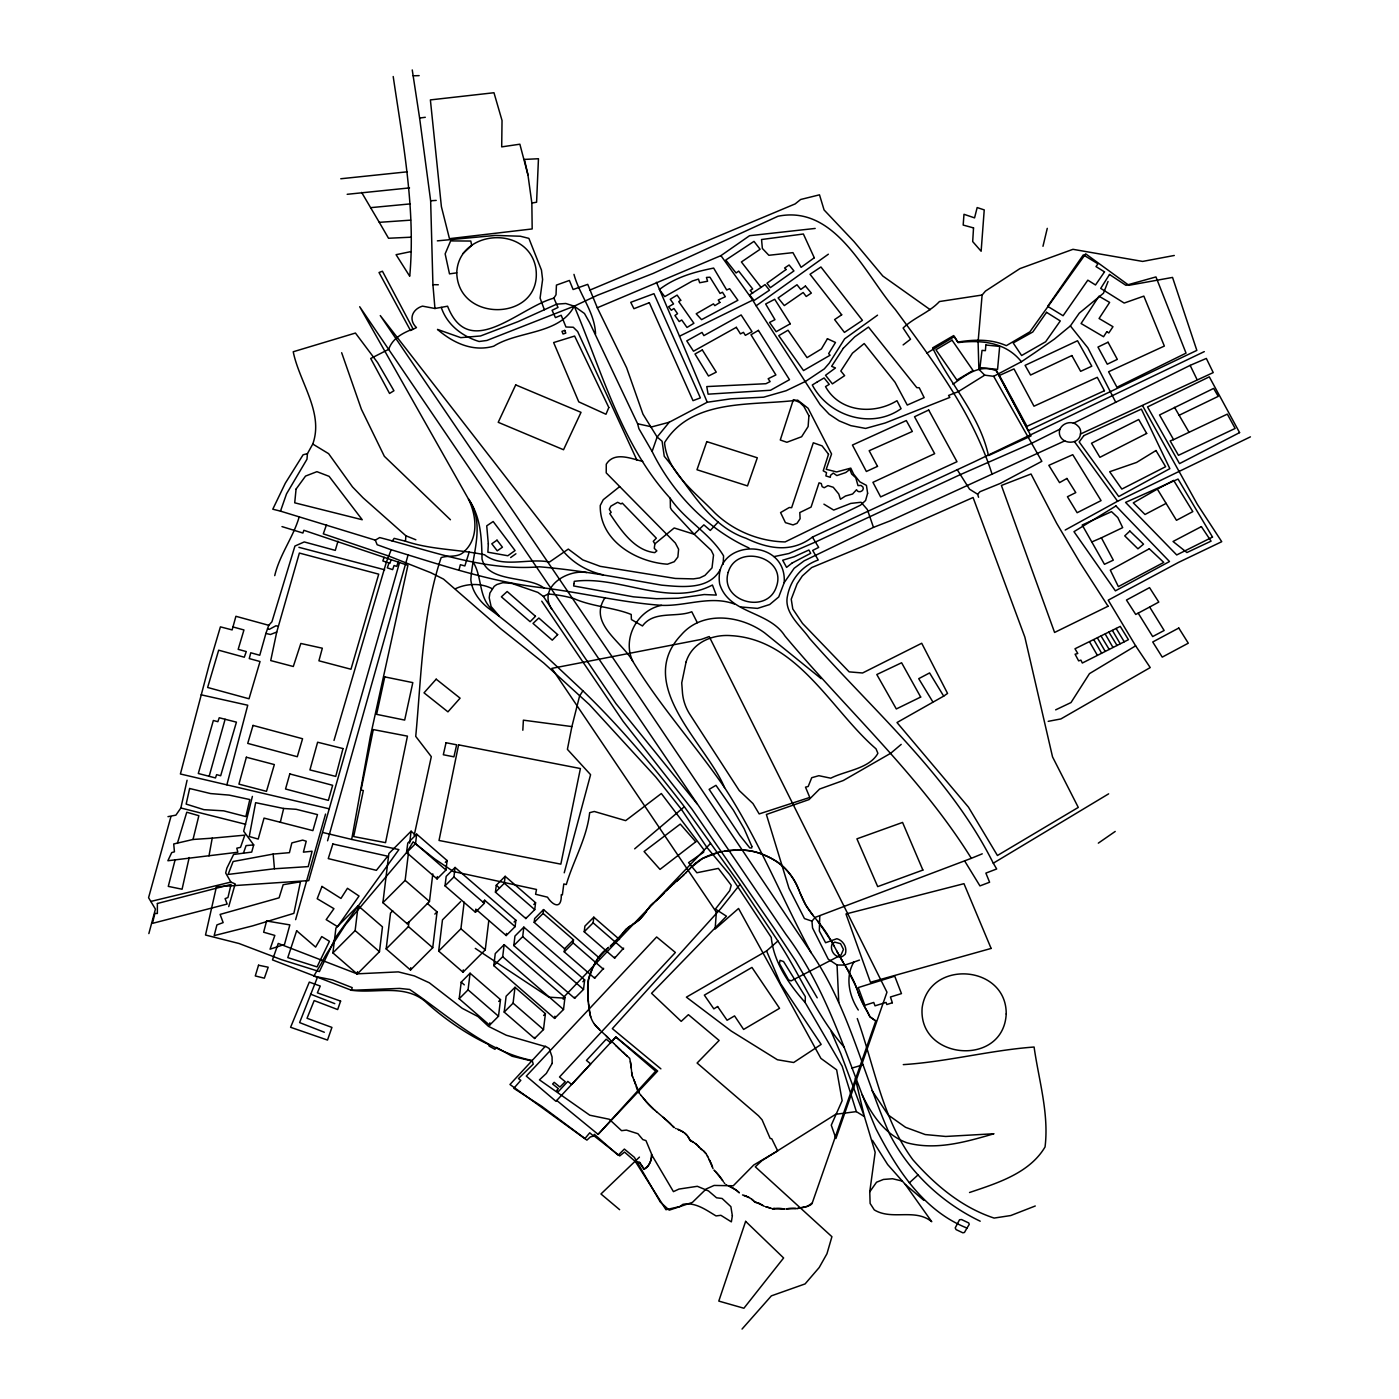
<?xml version="1.0" encoding="UTF-8"?>
<svg xmlns="http://www.w3.org/2000/svg" width="1399" height="1399" viewBox="0 0 1399 1399"><rect width="100%" height="100%" fill="white"/><g stroke="black" fill="none" stroke-linecap="round" stroke-linejoin="round"><path stroke-width="1.5" d="M410.956 251.593L396.074 254.688L409.732 276.268C415.783 209.046 402.929 142.715 393.206 76.525M872.434 1140.36L887.648 1164.528L905.328 1184.463L931.751 1221.712C914.981 1207.932 891.967 1220.732 874.288 1209.89L870.126 1203.455L869.758 1191.808L875.162 1152.304L864.442 1116.647L856.345 1111.61L842.146 1066.195L805.212 1002.593L805.317 996.63L783.562 961.55L780.047 960.344L779.418 963.544L788.511 979.825L791.1 980.891L841.009 955.045L843.457 949.449L840.554 943.678L834.678 942.104L831.968 944.255C829.59 950.586 835.588 958.892 842.495 956.426L845.241 954.223C847.497 947.77 843.352 940.478 836.864 938.712L825.602 942.734L819.342 931.017L819.779 915.646M740.753 606.974L757.489 608.39L769.677 604.543L778.736 596.936L784.227 582.579C786.972 536.412 712.476 538.667 719.681 584.03C728.949 614.039 768.785 610.663 784.856 635.88C846.85 710.132 919.825 775.623 971.326 858.321L982.255 853.827M723.143 564.217L723.58 555.893C710.272 533.404 684.985 520.288 670.261 498.324C621.366 445.109 601.955 371.382 574.22 306.171L565.791 303.496L556.697 304.143L518.067 321.63L480.557 335.97L460.761 337.649L437.502 329.412C453.031 342.93 472.932 352.198 493.742 346.183C518.207 330.566 559.425 334.711 574.22 306.171L597.198 295.364L653.141 273.435L778.036 216.233C835.815 204.586 864.757 274.239 895.29 309.476C933.116 360.942 972.445 412.495 992.066 474.139L890.568 520.708L873.466 527.371L804.145 560.842L794.142 568.291L784.227 582.579M522.824 730.243L523.383 720.17L571.894 726.588L579.553 696.125L582.893 690.809C552.238 662.234 522.072 632.698 488.129 607.988C479.385 601.045 472.023 591.252 470.833 579.868C472.372 553.112 485.488 524.065 468.473 499.076L359.7 306.731L786.063 934.584C829.659 992.713 847.899 1063.118 875.966 1128.836C896.829 1169.127 923.025 1210.52 966.989 1228.06L969.245 1224.387L968.755 1222.971L961.568 1219.561L959.539 1219.736L955.202 1227.92L956.094 1229.616L962.862 1232.816L964.453 1232.449L966.989 1228.06M670.261 498.324L670.418 507.732L671.625 509.918L694.184 534.261L711.234 550.332L713.525 555.053L712.021 567.872L704.939 575.426L699.622 577.962L693.397 578.889L675.315 578.452L600.206 566.333L582.753 559.88L568.291 549.09L549.475 562.048C528.542 557.729 502.416 568.746 484.526 554.756C458.155 549.23 431.382 549.894 405.483 541.221L405.902 535.782L363.006 497.764L352.496 486.922L328.625 453.678L312.764 444.043C324.078 412.688 299.299 382.102 293.23 351.761L355.433 333.049L377.625 362.638L393.941 390.741L389.552 393.451L370.7 358.494L388.677 349.348C392.647 338.173 402.387 333.259 413.037 328.922L382.434 271.231L379.024 272.508L410.519 330.531L416.465 327.593C408.053 319.567 412.355 309.162 422.481 306.136L434.949 308.497L447.575 306.206C469.312 361.642 518.907 307.57 553.864 298.144L556.015 294.769L556.435 285.099L569.393 280.447L573.118 289.523L587.737 284.347L597.303 307.78L626.63 367.78L642.963 414.156L657.145 437.03L662.094 441.245L664.245 456.266C688.518 485.208 707.842 525.377 745.999 538.265C768.383 549.038 791.677 553.095 812.417 537.111L974.159 461.862L1204.294 351.621M456.756 272.84C458.225 229.558 527.913 224.33 535.817 267.943C543.564 321.088 458.207 324.201 456.756 272.84L449.499 273.872L445.144 253.866L450.653 240.908L470.798 241.048L471.725 245.455L463.034 253.446M307.448 453.626L306.976 459.239L286.515 493.882L280.5 511.142L272.788 509.201L285.309 483.215L303.111 454.78L307.448 453.626L312.764 444.043M1174.286 255.475L1142.651 261.421L1072.963 249.319L1019.923 268.608L985.473 291.079L982.115 295.032L978.093 341.881L978.88 369.284L984.704 375.159L993.675 376.314L1021.41 361.746L1034.963 352.6L1054.461 339.048L1070.375 325.915L1079.259 313.166L1103.479 293.213L1108.06 281.461M332.91 952.911L335.917 928.062L358.144 905.748L382.469 926.855L379.461 951.705L357.235 974.019L332.91 952.911L355.136 930.597L358.144 905.748M357.235 974.019L357.514 971.658M432.798 873.903L429.476 901.481L407.249 923.795L382.906 902.687L388.87 853.53L411.096 831.198L415.958 835.43M427.342 903.439L437.065 911.886L432.728 947.718L410.502 970.032L386.176 948.924L390.513 913.092L392.734 910.854M532.337 1060.512C484.614 1050.964 448.782 1015.831 409.627 989.46L399.537 988.411L351.271 990.317L352.233 987.642L332.507 979.895L313.761 976.17L321.245 963.631A118.233 110.014 6.9 0 1 328.485 950.883L345.431 924.722L406.514 852.568L407.791 843.072L416.692 834.154L447.103 860.542L445.949 870.021L437.065 878.939L406.654 852.551L413.125 841.831L434.529 858.829L453.398 871.525L536.499 889.467L535.59 894.258L547.499 897.179C552.675 905.38 561.751 910.137 561.279 894.695L562.363 894.905L563.797 883.958L566.315 884.535C573.433 860.263 586.846 838.316 589.661 812.662L594.278 811.472L625.65 820.636L661.342 793.53L703.767 849.595L703.662 852.183L688.57 862.623L696.877 872.749L718.369 868.412L731.222 885.235L729.736 890.638L715.414 909.07L726.483 916.205L651.567 993.307L681.208 1021.357L688.395 1014.677L719.121 1040.454L697.104 1063.03L758.538 1115.825L762.105 1119.847L770.167 1138.436L771.758 1138.769L777.687 1150.887L753.746 1165L733.251 1185.775L714.102 1185.443L706.198 1188.958L692.383 1202.406L669.229 1210.17L660.328 1202.073L634.377 1157.34L624.356 1149.069L618.183 1155.207L594.418 1134.362L593.124 1135.691L589.748 1132.805L584.974 1138.541L541.483 1106.119L513.783 1088.317L520.813 1080.343L518.469 1078.559L533.246 1064.114L532.319 1061.107L512.104 1056.245L496.383 1047.396L494.914 1049.285L489.16 1046.102L488.461 1044.388C466.532 1034.246 442.801 1017.773 424.999 1001.264C403.751 983.672 375.614 993.78 351.306 990.212L272.49 959.906L278.244 943.433L357.025 973.844L398.33 971.885L414.349 975.907L429.353 982.815L462.247 1008.329L477.951 1016.548L488.461 1026.341L506.263 1035.225L545.26 1046.539M382.906 902.687L405.15 880.373L408.473 852.795M409.645 843.195L411.096 831.198M406.654 852.551L415.538 843.632L416.692 834.154M407.249 923.795L407.389 922.606M386.176 948.924L408.403 926.593L408.98 921.819M410.502 970.032L410.799 967.636M437.065 878.939L437.345 876.578M445.022 885.864L446.176 876.386L455.06 867.45L515.881 920.227L515.112 926.628L506.211 935.546L475.8 909.158L475.433 912.235L445.022 885.864L453.923 876.928L455.06 867.45M488.758 920.962L485.243 949.886L463.017 972.218L438.691 951.093L442.469 919.86L460.656 901.603M438.691 951.093L460.918 928.779L464.153 902.163M459.187 998.781L461.198 982.15L470.081 973.214L500.51 999.62L498.499 1016.251L489.598 1025.187L459.187 998.781L468.07 989.845L470.081 973.214M463.017 972.218L463.296 969.892M475.433 912.235L484.334 903.317L484.701 900.239L515.112 926.628M495.438 892.16L496.278 885.252L505.161 876.316L535.572 902.705L534.733 909.63L525.849 918.548L495.438 892.16L504.322 883.224L505.161 876.316M493.795 965.642L495.263 953.593L504.147 944.657L564.969 997.435L563.517 1009.483L554.616 1018.402L493.795 965.642L502.696 956.706L504.147 944.657M489.598 1025.187L489.895 1022.809M506.211 935.546L506.473 933.43M504.2 1012.089L506.123 996.21L515.007 987.292L545.418 1013.68L543.494 1029.559L534.61 1038.478L504.2 1012.089L513.083 1003.153L515.007 987.292M513.8 945.549L514.954 936.071L523.838 927.135L584.66 979.93L583.505 989.408L574.622 998.326L513.8 945.549L522.701 936.631L523.838 927.135M525.849 918.548L525.989 917.394M603.651 968.283L594.645 978.233L564.234 951.845L564.601 948.767L534.191 922.378L534.663 918.531L543.546 909.595L599.699 958.315M534.191 922.378L543.092 913.442L543.546 909.595M534.61 1038.478L534.75 1037.341M554.616 1018.402L554.896 1016.216M564.234 951.845L573.118 942.909L573.503 939.831L543.092 913.442M574.622 998.326L574.762 997.137M623.657 948.102L614.633 958.158L584.222 931.769L584.904 926.121L593.806 917.184L619.53 939.516M584.222 931.769L593.124 922.833L593.806 917.184M594.645 978.233L594.767 977.201M614.633 958.158L614.773 957.021M1080.448 434.04C1079.346 444.812 1062.156 444.83 1059.568 434.564C1057.452 424.754 1070.865 418.721 1077.475 425.593A8.936 8.307 6.9 0 1 1080.448 434.04L1213.23 372.589L1206.34 358.441L1190.147 365.366L1073.365 423.285M399.537 562.538L308.742 880.601L216.425 886.791L205.513 935.022L239.019 943.503L281.199 959.557L319.392 971.571L335.917 936.875L398.89 849.595L351.691 839.417L370.333 736.591L407.913 565.353L303.863 530.291L302.901 533.036L281.986 526.601M208.993 855.856L212.211 838.176L244.79 835.151L240.523 847.357L236.798 848.179L237.847 852.236L167.863 860.752L171.71 852.586L174.438 851.816L173.721 843.964L193.027 839.47L212.211 838.176M337.998 541.168L335.288 550.384L304.23 541.938L294.927 546.047L271.931 621.786L268.748 625.301L235.906 616.294L232.147 629.917L220.412 626.857L209.308 664.298L180.401 773.997L328.905 808.727M571.894 726.588L567.399 749.357L590.588 774.679L564.234 872.801M276.74 632.033L270.724 660.573L293.3 666.501L300.837 643.47L322.33 648.209L318.92 660.8L350.974 669.247L378.727 574.167L299.369 553.06L276.74 632.033L270.462 634.499L265.897 633.45L259.759 655.257L250.771 652.773L249.249 658.579L260.039 661.517L249.022 698.783L207.629 687.469L218.664 650.203L244.3 657.215L246.276 651.567L238.18 649.346L243.951 629.97L232.724 626.874M414.174 835.448L431.312 756.667L415.73 736.381C421.326 677.221 422.148 614.091 441.157 557.606C448.747 554.983 458.417 558.166 464.59 551.154C478.913 537.688 476.429 515.269 468.473 499.076C480.924 516.756 481.658 538.475 482.025 559.093C488.076 583.121 528.157 575.549 543.896 587.947C583.226 592.914 621.89 602.514 661.5 605.347C685.842 606.362 710.535 595.152 734.388 604.018M334.011 740.438L386.386 562.066L391.178 549.755C441.35 564.951 491.486 582.264 543.896 587.947M167.985 816.649L175.907 815.145L180.856 807.992L187.081 780.24M189.197 857.517L182.08 889.222L168.282 886.389L175.155 859.651M1042.972 246.294L1047.274 228.352M280.325 822.262L283.665 808.482L296.186 809.304L317.486 814.603L312.886 830.621L264.044 818.1L258.203 839.068L249.249 836.515L255.632 802.676L283.665 808.482M228.737 906.604L235.172 883.906L230.87 882.087L225.676 872.993L226.883 868.132L233.616 854.457L251.698 852.096L253.709 844.909L243.688 831.251L252.397 796.398M193.027 839.47L198.85 815.704L186.767 812.224L177.376 843.405M458.924 570.25L460.358 564.706L464.853 565.948L469.207 552.045M226.883 784.787L247.745 705.236L201.124 694.813M148.854 933.588L155.429 909.105L148.574 897.703L170.853 816.911M209.133 776.375L225.117 719.278L236.431 722.146L220.675 775.746L216.618 774.661L215.481 777.931L198.308 773.507L213.347 720.502L217.859 721.692L219.241 717.757L225.117 719.278M295.626 919.65L325.565 814.061M408.071 555.018L327.576 840.782M720.275 569.585C709.031 590.256 681.453 586.933 661.64 585.149C621.086 578.102 580.533 570.162 539.454 566.805C484.858 571.369 431.661 550.944 379.671 537.566L375.317 540.154L299.194 516.861C293.265 537.408 279.713 554.424 274.729 575.636M265.897 633.45L268.748 625.301M326.509 524.695L323.309 533.841L388.52 555.963L430.944 572.768L443.518 579.099L500.615 628.658L543.809 663.039L589.416 704.606L655.799 777.022L681.453 809.374L706.705 847.147L729.666 874.55L771.269 937.452C773.717 962.46 789.036 984.231 805.212 1002.593M243.461 853.093L246.067 845.608L253.709 844.909M384.113 557.292L382.836 560.947L389.901 563.325L391.143 559.757M389.009 563.028L387.313 567.872L392.629 569.62L394.063 565.511L396.704 566.385L398.208 562.083M749.007 547.971C706.897 528.839 672.359 492.658 652.109 451.457L657.145 437.03L669.212 422.253L707.229 402.247L731.1 398.802L763.697 397.176L786.133 390.723L805.684 381.315L824.308 368.881L829.257 363.18L844.646 338.838L877.54 315.177M605.05 597.67C587.93 623.429 621.506 641.214 632.68 661.08C659.629 705.708 695.023 744.688 724.542 787.567C758.66 839.715 781.691 898.123 811.245 952.824C848.983 1007.91 862.851 1073.645 889.502 1133.82C908.93 1171.855 941.754 1202.808 980.209 1221.205M798.899 1208.071L807.24 1206.428L812.224 1203.07L875.774 1020.938L870.108 1017.003L867.45 1011.599A96.583 89.851 6.9 0 1 866.068 1009.431L859.441 995.843M317.048 978.268L299.613 1022.582L324.323 1032.252M859.458 960.081L853.827 962.092C844.926 977.062 849.245 996.175 858.287 1010.026M592.599 968.003L588.472 979.58L587.755 991.349M592.774 967.618L596.306 960.938A68.936 64.144 6.9 0 1 597.303 959.294L607.9 947.962M593.036 967.094L592.494 968.23A98.525 91.669 6.9 0 0 591.672 970.067A84.15 78.309 6.9 0 0 590.885 971.938A68.988 64.197 6.9 0 0 590.168 973.774A56.729 52.795 6.9 0 0 589.539 975.593A47.968 44.628 6.9 0 0 588.996 977.376A42.495 39.539 6.9 0 0 588.559 979.143A39.976 37.196 6.9 0 0 588.227 980.891A40.833 37.983 6.9 0 0 587.965 982.745A45.695 42.512 6.9 0 0 587.79 984.704A55.908 52.025 6.9 0 0 587.702 986.732A73.902 68.761 6.9 0 0 587.685 988.848L587.72 990.317M593.246 966.657L593.945 965.24M594.138 964.873L594.243 964.663A95.307 88.679 6.9 0 1 595.344 962.599L597.303 959.294A55.943 52.043 6.9 0 1 598.789 957.073A45.502 42.337 6.9 0 1 599.734 955.779A38.42 35.762 6.9 0 1 601.745 953.384A35.517 33.051 6.9 0 1 602.812 952.264A37.528 34.923 6.9 0 1 603.948 951.198A44.226 41.148 6.9 0 1 605.172 950.131L605.767 949.641M697.157 803.918L615.892 703.54L543.389 596.446L537.898 592.407L511.964 583.453L502.871 582.683L496.802 584.537L494.197 586.356L489.877 593.089L489.213 597.81L491.101 606.519L499.146 615.962M582.893 690.809C619.914 726.501 653.106 765.952 684.356 806.716L740.036 884.378L720.73 908.633L612.342 1028.632L660.888 1068.853M646.898 910.557L646.251 911.501M648.034 908.913L644.537 913.897M646.076 911.728L645.096 913.145M392.192 541.186L394.168 538.37L405.483 541.221M647.545 909.595L649.958 906.447A30.551 28.435 6.9 0 1 650.657 905.66L656.463 900.344M869.758 1191.808L876.543 1182.225L883.434 1179.444L892.545 1178.745L902.093 1181.018M644.817 913.53L638.818 920.14L630.407 925.998M648.244 908.633L648.926 907.724A34.678 32.264 6.9 0 1 649.433 907.077A30.935 28.784 6.9 0 1 649.958 906.447A31.198 29.029 6.9 0 1 651.095 905.205L653.316 903.089M622.345 933.832L610.786 945.759M622.747 933.308L626.735 928.674A19.411 18.065 6.9 0 1 627.819 927.764L630.949 925.666M621.821 934.532L623.289 932.591M621.436 935.039L618.498 938.642A52.095 48.458 6.9 0 1 617.536 939.708A50.784 47.251 6.9 0 1 616.522 940.758A51.466 47.881 6.9 0 1 615.49 941.772A54.369 50.591 6.9 0 1 614.423 942.734L610.261 946.144M623.429 932.416L624.094 931.559A41.305 38.438 6.9 0 1 624.654 930.86A25.777 23.975 6.9 0 1 625.703 929.67A20.076 18.677 6.9 0 1 626.227 929.146A18.292 17.015 6.9 0 1 626.735 928.674M853.827 962.092L844.909 965.083L837.057 964.995L828.243 959.189L812.539 927.922L811.945 921.137L815.25 917.342L971.326 858.321M742.047 1329.05L771.374 1295.859L805.09 1283.915L819.184 1267.546L826.949 1253.766L831.915 1236.699L755.303 1166.818L761.878 1160.68L835.71 1114.286L856.345 1111.61M598.107 1134.362L655.624 1071.197L615.84 1036.974L555.945 1101.31L526.304 1076.111L656.638 936.98L675.385 952.474L559.513 1076.985L565.248 1081.707L559.932 1087.058L554.196 1082.336L552.622 1083.998L558.393 1088.649L556.819 1090.311L558.341 1091.622L567.819 1081.41L571.666 1084.487L590.675 1063.922L586.461 1060.425L606.187 1039.212L610.821 1042.85L615.84 1036.974L657.67 1071.022L598.107 1134.362L556.732 1100.453M978.566 497.257L977.639 494.249L980.017 491.696L1000.128 483.494L1041.853 461.32L993.675 376.314M665.207 891.932L672.394 884.868M740.036 884.378L777.914 941.002L766.565 950.953L686.384 997.155L731.222 1031.046L777.389 1059.743L793.67 1062.506L821.161 1044.406L780.397 983.322L766.565 950.953M664.403 892.754L663.231 893.978M664.018 893.174L661.919 895.308M667.375 889.659L668.39 888.61M689.987 868.534L687.364 871.245M687.171 871.437L685.79 872.854M689.06 869.478L691.596 866.908M686.192 872.434L681.138 877.348M662.531 894.695L656.691 900.152M718.159 522.019L710.29 530.448L703.872 524.852L694.184 534.261L674.196 527.983L654.854 543.861L654.277 548.338L656.848 550.891L654.767 552.622C634.009 550.489 620.526 529.487 609.754 513.573L611.171 512.349L609.282 509.306L610.856 506.176L617.624 502.293L620.999 503.955L622.275 503.098L656.341 538.195L653.298 541.308L654.854 543.861M445.319 862.326L447.103 860.542M434.844 914.107L437.065 911.886M482.917 902.023L484.701 900.239M514.098 922.011L515.881 920.227M533.806 904.488L535.572 902.705M498.726 1001.404L500.51 999.62M564.601 948.767L573.503 939.831M543.651 1015.464L545.418 1013.68M563.185 999.236L564.969 997.435M582.876 981.713L584.66 979.93M691.071 867.432L702.56 858.461L718.561 852.376A66.785 62.133 6.9 0 1 720.887 851.816A62.413 58.076 6.9 0 1 724.647 851.099L735.454 850.12M710.447 843.492L562.905 998.047L548.933 997.155L475.275 948.4M683.936 874.69L682.66 875.914M669.491 887.526L669.579 887.438A76.823 71.471 6.9 0 1 670.873 886.214L671.765 885.41M692.173 866.348L694.061 864.565A57.551 53.547 6.9 0 1 695.46 863.34M639.448 1157.113L600.958 1193.977L619.635 1209.68M659.663 897.476L658.422 898.63M681.505 876.998L673.461 883.941M684.356 806.716L634.674 848.843M918.006 1174.95L909.35 1182.82M680.019 878.345L676.766 881.16M658.055 898.945L656.026 900.729M903.124 344.906L910.539 339.223L903.107 328.031C914.019 317.503 929.041 312.694 939.446 301.537L982.115 295.032M672.045 885.165L673.846 883.608M901.201 744.39L890.726 753.257L843.282 780.52L819.604 789.036L809.042 799.581L766.39 814.48L788.949 888.208L804.46 918.583L811.945 921.137M812.224 1203.07C811.735 1206.585 795.594 1208.998 800.158 1207.634M605.959 949.484L607.166 948.522M619.652 486.625L603.249 499.705L600.258 505.459C599.506 540.504 635.985 562.118 667.48 564.199L674.248 561.716L677.868 557.012L678.602 549.23L675.35 543.039L606.222 472.879L606.274 464.223C614.388 451.178 631.019 458.68 642.736 461.39M607.498 948.26L608.74 947.315M984.704 375.159L958.245 391.685L948.557 395.445L949.851 397.403L885.252 422.97L865.614 428.426L850.819 425.646L839.173 420.889L829.187 414.226L820.181 404.731L756.159 305.804L828.365 254.198M510.652 557.536L515.916 553.777M761.091 287.39L765.026 284.592L769.485 290.188L754.061 300.505L749.602 294.909L761.091 287.39L741.4 261.963L760.112 249.284L753.991 241.38L725.801 260.022L736.066 272.997L738.689 271.109L752.662 288.963L750.179 290.467L752.645 293.248M597.303 307.78L720.94 255.632L749.567 235.697L815.18 228.439M1098.32 843.142L1115.213 831.443M943.678 696.125L947.56 693.432L921.714 643.26L862.571 672.989L849.158 671.87L802.501 623.412L792.778 608.932L791.239 599.209L797.098 583.855L802.309 575.986L811.647 567.574L865.212 545.365L973.074 497.502L1024.855 637.122L1052.538 756.894L1078.279 807.415L997.435 855.506L968.475 807.171L897.004 722.531L943.678 696.125L929.583 672.936L918.723 678.672L932.801 701.843M630.092 926.208L628.641 927.17A25.13 23.381 6.9 0 0 627.819 927.782M952.964 384.218C965.817 374.967 979.807 363.583 996.543 370.91L1030.993 435.981L988.691 455.514L988.166 454.22C978.933 414.139 949.904 384.2 932.643 347.861L953.681 335.585L957.825 342.09C973.984 339.415 991.069 338.873 1006.336 345.658L1029.891 331.825L1085.676 253.849L1128.888 285.309L1172.537 277.422L1196.844 350.397L1028.387 430.735L996.543 370.91M632.663 924.582L635.286 922.868A50.294 46.797 6.9 0 0 636.265 922.168A43.614 40.571 6.9 0 0 637.402 921.311A39.679 36.916 6.9 0 0 638.539 920.385A37.773 35.15 6.9 0 0 639.658 919.388A37.283 34.695 6.9 0 0 640.725 918.374A38.28 35.622 6.9 0 0 641.721 917.324L641.844 917.184A40.658 37.825 6.9 0 0 642.666 916.258A44.89 41.76 6.9 0 0 643.54 915.191A52.323 48.668 6.9 0 0 644.344 914.159M1048.201 721.342L1060.862 718.946L1150.223 667.568L1135.638 645.831L1089.471 673.636L1071.004 702.56L1055.65 709.853M926.872 353.108L954.293 336.652L958.123 342.615C981.171 339.695 1005.916 342.16 1021.41 361.746M1117.049 645.464L1128.433 639.675L1120.249 626.402L1074.992 648.769L1077.79 653.49L1075.079 654.207L1078.646 660.87L1080.885 660.118L1082.336 663.021L1117.049 645.464L1108.882 632.121M821.178 678.655L764.693 632.925C740.701 615.28 702.42 610.244 681.226 634.919C633.817 684.776 706.6 744.181 724.542 787.567M1157.323 489.09L1133.295 502.871L1145.012 514.482L1166.119 503.395L1176.472 520.306L1192.822 511.614L1173.656 480.399L1157.323 489.09L1166.119 503.395M1065.181 530.046L1117.591 501.244L1250.426 436.855M1149.663 607.026L1158.792 602.077L1149.541 587.632L1126.475 600.049L1135.743 614.458L1149.663 607.026L1164.143 630.494L1152.671 636.562L1138.174 613.129M1174.513 407.319L1179.13 415.276L1218.249 396.354L1213.632 388.415L1159.526 414.978L1173.586 439.636L1227.325 414.121L1235.142 428.444L1178.465 455.322L1170.176 440.912L1173.586 439.636M543.389 596.446L548.181 594.015A120.157 111.798 6.9 0 1 573.712 598.51C591.969 606.659 613.392 607.306 631.211 614.458L631.404 619.547L642.473 625.965C653.823 610.401 675.874 617.851 691.771 611.765L697.314 622.695M756.159 305.804L752.714 300.138L679.512 336.215L707.229 402.247M812.417 537.111L818.677 547.411L812.697 550.419L818.223 560.002C802.449 565.476 790.68 579.273 787.55 595.659C783.423 612.745 800.928 625.93 809.584 638.451C873.238 710.954 949.449 775.536 993.29 863.2L1108.638 793.845M1059.987 429.143L1031.937 443.168L959.766 474.873L815.669 541.92L788.966 553.497L774.084 556.61M1101.398 537.811L1122.68 527.633L1117.818 517.578L1111.505 511.649L1082.196 525.027L1104.458 564.304L1113.307 560.16L1101.398 537.811L1092.112 541.815M1064.761 440.877L992.066 474.139M589.644 290.205L795.157 203.904L800.63 199.497L819.499 194.828L824.081 209.955L853.95 241.537L882.821 276.04L930.195 309.686M1035.277 1205.99L1010.76 1215.539L994.112 1218.074C961.673 1207.407 935.197 1185.04 912.935 1159.823C882.314 1118.64 874.34 1066.021 857.29 1018.559M455.409 588.752C466.706 583.331 481.204 582.841 492.361 588.804M661.5 605.347C637.349 610.086 622.03 638.556 632.68 661.08M969.524 1192.508C996.997 1183.222 1029.454 1173.341 1045.053 1146.935C1049.145 1113.552 1038.757 1079.976 1034.088 1047.029C990.177 1050.229 947.071 1061.841 903.282 1064.622M797.727 1208.474L798.234 1208.316A20.041 18.642 6.9 0 1 797.692 1208.491L797.517 1208.544M851.816 1068.119L863.358 1064.691M669.212 422.253L651.829 426.87L637.629 423.775L589.644 322.679L584.467 313.498L574.22 306.171L486.869 340.464L479.123 341.496C462.107 336.267 447.033 324.76 441.262 307.395M150.707 901.463L230.87 882.087M786.203 1208.946L797.063 1208.561M786.5 1208.876L787.357 1208.719A33.978 31.617 6.9 0 1 788.406 1208.526A26.738 24.867 6.9 0 1 789.613 1208.369A24.01 22.349 6.9 0 1 790.925 1208.264A23.293 21.667 6.9 0 1 792.184 1208.229A24.273 22.576 6.9 0 1 793.32 1208.229A27.088 25.217 6.9 0 1 794.352 1208.299A34.013 31.652 6.9 0 1 795.244 1208.369L795.751 1208.421M273.172 854.072L233.126 861.504L228.124 874.427L274.449 868.762L308.217 866.611L312.099 851.222L303.408 852.148L306.224 841.219L302.674 840.117L291.849 842.898L289.436 852.656L273.172 854.072L274.449 868.762M531.847 203.047L536.586 202.225L538.458 158.734L524.415 159.416L527.93 174.788L531.847 203.047L532.18 228.946L449.464 238.669L441.402 206.685L430.385 99.906L493.969 92.736L502.031 120.489L501.699 146.878L519.868 144.202L527.93 174.788M412.25 69.95L419.613 118.058L425.296 117.289M347.179 194.304L409.522 187.903M773.035 1208.701L774.486 1208.526M773.14 1208.684L774.259 1208.561M340.779 178.757L407.266 171.815M361.642 192.415L370.613 207.664L410.362 203.887M437.362 240.855L495.438 235.434L520.288 236.221L528.892 238.372L541.465 270.094L542.602 279.555L540.084 298.092L544.386 309.756M731.572 850.312L728.739 850.557A69.618 64.774 6.9 0 0 726.676 850.802A63.654 59.213 6.9 0 0 724.647 851.099M419.613 118.058L430.647 200.791L436.208 200.407M370.613 207.664L379.286 222.336L410.607 220.15M732.464 850.26L733.006 850.225A99.434 92.526 6.9 0 1 735.174 850.137C761.686 848.301 789.211 863.9 798.567 889.292M410.554 237.218L388.52 238.25L379.286 222.336M586.706 572.576C566.945 569.043 537.583 587.493 551.748 609.195M413.177 75.791L419.14 75.633M737.116 850.085L737.378 850.085A103.648 96.444 6.9 0 1 739.686 850.067A91.774 85.391 6.9 0 1 742.012 850.12A76.875 71.541 6.9 0 1 744.285 850.207A63.724 59.3 6.9 0 1 746.489 850.382A53.984 50.224 6.9 0 1 748.622 850.609A47.601 44.296 6.9 0 1 750.686 850.924A44.506 41.41 6.9 0 1 752.714 851.309A44.785 41.673 6.9 0 1 754.708 851.781A48.528 45.153 6.9 0 1 756.719 852.341A55.645 51.763 6.9 0 1 758.73 853.005A66.313 61.696 6.9 0 1 760.794 853.74A80.338 74.742 6.9 0 1 762.892 854.562A95.622 88.976 6.9 0 1 765.008 855.471A106.394 98.997 6.9 0 1 767.177 856.433A104.313 97.056 6.9 0 1 769.467 857.517A90.673 84.36 6.9 0 1 771.688 858.636A74.357 69.181 6.9 0 1 773.804 859.79A60.664 56.432 6.9 0 1 775.833 860.98A50.941 47.391 6.9 0 1 777.722 862.186A44.943 41.813 6.9 0 1 779.505 863.463A42.477 39.522 6.9 0 1 781.202 864.774A43.212 40.204 6.9 0 1 782.793 866.173A46.692 43.439 6.9 0 1 784.349 867.66A52.462 48.808 6.9 0 1 785.871 869.251A60.157 55.977 6.9 0 1 787.375 870.947A68.778 63.987 6.9 0 1 788.826 872.731A76.211 70.894 6.9 0 1 790.243 874.585A79.288 73.78 6.9 0 1 791.554 876.421A77.19 71.821 6.9 0 1 792.796 878.257A72.678 67.624 6.9 0 1 793.967 880.111A68.813 64.022 6.9 0 1 795.052 882A67.659 62.938 6.9 0 1 796.066 883.888A71.454 66.487 6.9 0 1 797.028 885.829A84.972 79.044 6.9 0 1 797.955 887.84L798.234 888.487M430.647 200.791L432.921 284.662L438.307 284.766M784.699 1209.103L772.755 1208.736L774.924 1208.491A33.419 31.093 6.9 0 1 775.955 1208.386L776.113 1208.386A27.211 25.304 6.9 0 1 777.127 1208.334A24.692 22.979 6.9 0 1 778.386 1208.316A24.045 22.367 6.9 0 1 779.628 1208.369L779.785 1208.386A25.025 23.276 6.9 0 1 780.834 1208.474A28.12 26.161 6.9 0 1 781.919 1208.614A36.182 33.663 6.9 0 1 782.88 1208.771L784.524 1209.068M322.592 832.44L351.691 839.417M766.022 1206.847L770.412 1208.089M765.795 1206.795L767.456 1207.215M180.856 807.992L245.629 824.291M298.914 547.324L384.673 569.795M767.701 1207.267L768.191 1207.407A40.903 38.053 6.9 0 1 769.135 1207.669A46.604 43.369 6.9 0 1 770.289 1208.036L772.3 1208.701M603.161 574.814C588.07 571.544 574.01 563.64 563.849 551.923L380.266 315.562L635.828 691.631L811.245 952.824M756.754 1202.668L754.83 1202.021L756.754 1202.668A26.371 24.535 6.9 0 1 758.345 1203.192L764.344 1206.323M278.226 626.385L275.97 625.755L269.29 629.358L267.541 628.728M754.97 1202.161L755.915 1202.423M280.5 511.142L299.194 516.861M749.112 1197.544L742.502 1194.938M744.006 1195.393L744.933 1195.708A29.939 27.858 6.9 0 1 745.877 1196.04M391.178 549.755L377.153 544.736L375.317 540.154M758.328 1203.192L758.415 1203.227A23.049 21.44 6.9 0 1 760.689 1204.207A24.29 22.594 6.9 0 1 761.441 1204.609A30.393 28.277 6.9 0 1 762.752 1205.361L762.892 1205.431M746.052 1196.11L746.384 1196.25A24.378 22.681 6.9 0 1 746.909 1196.46A23.049 21.44 6.9 0 1 747.993 1196.967A21.632 20.128 6.9 0 1 748.552 1197.247A21.247 19.761 6.9 0 1 750.231 1198.209A21.3 19.831 6.9 0 1 751.28 1198.926A22.646 21.055 6.9 0 1 752.242 1199.677L754.83 1202.021L753.921 1201.146M310.526 994.129L334.798 1003.643M677.606 1129.238L683.254 1132.071M709.713 1160.61L707.369 1155.959A21.177 19.708 6.9 0 0 706.687 1154.735A18.519 17.243 6.9 0 0 705.743 1153.371L703.47 1150.887A19.376 18.03 6.9 0 0 702.42 1150.013L698.678 1146.673A22.961 21.352 6.9 0 0 698.241 1146.166A19.464 18.1 6.9 0 0 697.034 1144.924A17.89 16.648 6.9 0 0 696.3 1144.277L695.39 1143.56A17.767 16.526 6.9 0 0 694.429 1142.896A18.397 17.12 6.9 0 0 693.449 1142.301L689.759 1139.678M677.798 1129.308L679.459 1129.99A28.942 26.931 6.9 0 1 680.194 1130.34A24.972 23.241 6.9 0 1 680.981 1130.724A22.699 21.125 6.9 0 1 681.82 1131.179A21.055 19.586 6.9 0 1 682.695 1131.704A19.813 18.432 6.9 0 1 683.586 1132.298A19.254 17.925 6.9 0 1 687.731 1136.32A20.111 18.712 6.9 0 1 688.256 1137.09L690.162 1140.517M405.902 535.782L415.853 539.787M690.529 1140.937L690.949 1141.094A26.843 24.972 6.9 0 1 691.683 1141.427A20.898 19.446 6.9 0 1 693.449 1142.301M676.277 1128.696L676.189 1128.661A16.054 14.934 6.9 0 1 675.612 1128.416L675.56 1128.381M728.267 1185.722L735.961 1189.989A34.328 31.95 6.9 0 1 737.64 1191.318L739.092 1192.595M729.771 1186.387L729.876 1186.439A46.936 43.666 6.9 0 1 730.82 1186.877A37.458 34.853 6.9 0 1 731.817 1187.384A32.929 30.638 6.9 0 1 732.849 1187.961A30.481 28.365 6.9 0 1 733.898 1188.59A29.764 27.683 6.9 0 1 734.947 1189.272A30.113 28.015 6.9 0 1 735.961 1189.989A34.398 32.02 6.9 0 1 737.64 1191.318L739.284 1192.77M726.781 1185.04L725.994 1184.621M823.924 504.165L833.682 510.075L850.784 503.413L861.032 502.258L867.363 509.551L873.466 527.371M977.639 494.249L969.559 489.213L957.178 469.609M700.322 1148.544L700.759 1148.841A36.182 33.663 6.9 0 1 701.494 1149.331A23.311 21.684 6.9 0 1 702.42 1150.013M875.774 1020.938L869.793 1016.618L866.068 1009.431A84.954 79.044 6.9 0 1 864.949 1007.577A79.393 73.867 6.9 0 1 863.883 1005.654A77.172 71.804 6.9 0 1 862.868 1003.713A80.093 74.514 6.9 0 1 861.662 1001.194A90.638 84.342 6.9 0 1 860.56 998.641A115.26 107.233 6.9 0 1 859.546 996.14L858.864 994.322M751.648 1199.205L752.242 1199.677A23.87 22.209 6.9 0 1 752.662 1200.01L753.169 1200.447M663.056 1117.241L664.193 1118.203M663.161 1117.329L656.463 1111.628M663.651 1117.749L664.595 1118.553M905.328 1184.463L923.917 1200.394M664.438 1118.413L669.911 1123.38M656.621 1111.768L654.452 1109.879M664.91 1118.815L665.854 1119.637A103.823 96.601 6.9 0 1 667.83 1121.403L670.873 1124.341M593.124 922.833L623.534 949.221M504.322 883.224L534.733 909.63M573.118 942.909L603.529 969.315M496.278 885.252L499.391 887.945M415.538 843.632L445.949 870.021M453.923 876.928L484.334 903.317M522.701 936.631L583.505 989.408M502.696 956.706L563.517 1009.483M405.15 880.373L429.476 901.481M460.918 928.779L485.243 949.886M513.083 1003.153L543.494 1029.559M408.403 926.593L432.728 947.718M461.198 982.15L464.311 984.861M468.07 989.845L498.499 1016.251M355.136 930.597L379.461 951.705M654.627 1110.037L652.651 1108.305M653.508 1109.057L646.268 1101.713M652.441 1108.113L652.231 1107.921A77.487 72.101 6.9 0 1 650.64 1106.434A56.59 52.655 6.9 0 1 649.188 1105A54.334 50.556 6.9 0 1 647.824 1103.514L644.205 1099.212M625.336 1054.426L627.102 1056.018M626.507 1055.493L629.707 1058.378L630.372 1061.876M625.528 1054.601L622.223 1051.576M624.164 1053.36L620.596 1050.072M602.06 1032.042L605.505 1035.26M601.36 1031.413L602.287 1032.252M697.034 1144.924L696.667 1144.592A17.697 16.456 6.9 0 0 695.863 1143.927A17.61 16.386 6.9 0 0 695.39 1143.56M600.451 1030.556L599.349 1029.524M620.806 1050.264L619.617 1049.128M620.002 1049.512L619.023 1048.568M673.269 1126.72L674.248 1127.594A11.297 10.51 6.9 0 1 673.758 1127.174A19.656 18.292 6.9 0 1 673.269 1126.72L672.377 1125.845M605.732 1035.487L608.023 1037.691M619.407 1048.953L616.469 1046.102M599.559 1029.716L598.317 1028.51M606.432 1036.134L608.408 1038.058M450.426 519.746L384.358 456.319L361.379 409.225L341.671 352.723M618.83 1048.376L617.641 1047.256M599.157 1029.314L595.939 1026.009A33.628 31.285 6.9 0 1 595.152 1025.065A28.12 26.161 6.9 0 1 594.033 1023.578M673.059 1126.545L671.293 1124.761M608.25 1037.901L609.16 1038.792M616.872 1046.487L615.875 1045.508M670.034 1123.502L671.485 1124.953M609.002 1038.653L610.926 1040.559M616.085 1045.718L614.423 1044.056M598.125 1028.317L596.446 1026.569A35.587 33.121 6.9 0 1 595.152 1025.065M611.363 1040.996L613.934 1043.567M715.588 1171.697L722.496 1180.301M714.941 1171.033L714.085 1170.141L714.749 1170.823M715.868 1171.995L716.725 1172.869A55.313 51.466 6.9 0 1 717.914 1174.181L718.334 1174.653M493.987 610.961C477.619 598.859 482.882 576.598 472.775 561.611M724.839 1183.641L724.157 1182.767M718.456 1174.793L718.999 1175.44A45.852 42.652 6.9 0 1 720.135 1176.891L723.458 1181.753M646.076 1101.503L644.991 1100.191M777.914 941.002C800.945 975.89 816.474 1015.726 844.297 1047.309M815.162 918.041L818.118 921.661M642.98 1097.725L641.267 1095.627M644.607 1099.701L642.841 1097.55M815.372 918.304L812.539 914.806M817.558 920.979L818.607 922.291M818.275 921.871L819.901 923.917M641.127 1095.452L640.077 1094.14M1070.375 325.915L1087.862 347.844L1115.703 402.178M819.097 922.903L831.723 941.719M813.344 915.803L805.894 905.258L800.228 893.314M699.203 1147.337L699.098 1147.197A25.479 23.713 6.9 0 0 698.241 1146.166M812.312 914.526L811.437 913.39M820.846 925.124L821.003 925.334A138.449 128.813 6.9 0 1 823.416 928.551A126.12 117.341 6.9 0 1 824.92 930.702A128.463 119.527 6.9 0 1 827.491 934.584L832.475 943.083M811.21 913.092L811 912.813A97.755 90.952 6.9 0 1 809.234 910.417A80.373 74.777 6.9 0 1 807.538 907.916A72.101 67.082 6.9 0 1 805.667 904.873A70.597 65.683 6.9 0 1 804.915 903.544A73.028 67.956 6.9 0 1 804.023 901.848A81.002 75.371 6.9 0 1 802.851 899.435A102.022 94.922 6.9 0 1 801.802 897.091L799.511 891.565M687.643 1136.215L688.273 1137.09A21.317 19.831 6.9 0 1 688.815 1137.947A23.87 22.209 6.9 0 1 689.287 1138.769A28.592 26.598 6.9 0 1 689.69 1139.52M1074.38 441.542L1117.591 501.244M752.714 300.138L720.94 255.632M541.745 601.185L623.027 721.237L691.91 809.059L774.014 928.184L795.611 960.903L817.208 997.819M872.049 1090.608L888.19 1114.986L905.555 1127.314L925.211 1134.554L945.724 1136.46L993.972 1133.75C965.957 1141.916 936.158 1150.59 907.042 1142.826C885.13 1134.904 871.839 1115.003 862.186 1094.857M1135.638 645.831L1108.218 600.171L1178.553 562.381L1221.729 541.693L1197.334 504.322L1142.563 405.675M1116.087 628.431L1124.254 641.756M964.873 861.312L979.947 885.899L989.6 882.227L985.875 873.116L996.683 868.971L993.29 863.2M1101.1 636.09L1109.232 649.486M844.996 965.362L846.238 967.409M844.192 964.033L845.206 965.695M846.552 967.916L848.406 971.011M846.028 967.059L846.867 968.423M847.025 968.72L855.961 986.4M844.366 964.331L842.181 960.676M843.09 962.215L841.831 960.064M848.563 971.291L849.228 972.41M1112.432 630.459L1120.144 643.662M841.953 960.256L840.764 958.245M1179.13 415.276L1188.993 432.186M841.638 959.749L840.432 957.633M1105.245 634.114L1112.939 647.37M1097.463 638.031L1105.158 651.269M1093.878 639.833L1101.573 653.088M1089.664 642.036L1097.358 655.292M652.109 451.457L638.888 428.654L637.629 423.775M849.385 972.69L852.638 978.758A91.862 85.479 6.9 0 1 853.512 980.577A92.614 86.178 6.9 0 1 854.334 982.395A99.591 92.666 6.9 0 1 855.104 984.249L856.433 987.659M713.035 1168.637L709.223 1159.771M840.537 957.843L839.907 956.741M709.8 1160.768L710.08 1161.275A34.94 32.509 6.9 0 1 710.552 1162.149A28.819 26.808 6.9 0 1 711.077 1163.216A28.05 26.109 6.9 0 1 711.601 1164.44A31.792 29.571 6.9 0 1 712.039 1165.612A44.908 41.795 6.9 0 1 712.371 1166.644L712.493 1166.993M840.257 957.336L839.068 955.237M839.75 956.444L838.578 954.345M832.02 942.244L833 944.045M838.91 954.94L837.249 951.915M838.071 953.436L836.724 950.953M832.65 943.398L833.979 945.846M636.842 459.956L577.665 331.58L573.275 327.244L565.965 326.999L561.191 315.282L555.438 317.608L552.08 310.298L558.009 307.43L553.864 298.144M837.074 951.6L833.524 944.99M1190.147 365.366L1197.019 379.514M831.128 1031.395L840.694 1053.377L864.442 1116.647L855.226 1078.139M679.512 336.215L656.446 282.283M798.514 889.134L799.091 890.551M798.672 889.537L799.616 891.828M633.1 1077.999L633.59 1079.171M633.642 1079.311L634.674 1081.952M633.747 1079.556L639.413 1093.266A32.282 30.026 6.9 0 1 638.941 1092.602A23.416 21.789 6.9 0 1 638.486 1091.937A18.065 16.805 6.9 0 1 638.101 1091.325A15.249 14.182 6.9 0 1 637.769 1090.73A14.41 13.395 6.9 0 1 637.472 1090.136A15.914 14.812 6.9 0 1 637.21 1089.541A22.839 21.247 6.9 0 1 636.825 1088.509L636.702 1088.16M632.82 1077.317L632.488 1076.426A17.907 16.666 6.9 0 1 632.173 1075.446L632.051 1075.027A13.116 12.189 6.9 0 1 631.876 1074.205L631.876 1074.205A13.203 12.294 6.9 0 0 632.173 1075.446L632.575 1076.653M859.318 995.528L858.479 993.29M856.118 986.82L856.73 988.446M856.538 987.921L857.027 989.268M858.759 994.007L857.832 991.489M856.835 988.726L857.237 989.827M857.167 989.653L858.339 992.888M634.726 1082.092L635.583 1084.627M573.975 274.379C579.483 294.997 594.82 312.134 595.537 334.029M636.615 1087.88L636.178 1086.551M630.337 1061.701L630.547 1062.803M630.512 1062.68L631.509 1070.445M630.564 1062.978L630.862 1064.726A70.982 66.033 6.9 0 1 631.106 1066.353A67.047 62.378 6.9 0 1 631.299 1067.997M588.524 1003.765L590.291 1015.359A37.056 34.485 6.9 0 0 590.728 1016.846A31.53 29.344 6.9 0 0 591.392 1018.699A27.28 25.392 6.9 0 0 592.162 1020.431A24.99 23.258 6.9 0 0 593.036 1022.057A25.025 23.276 6.9 0 0 594.033 1023.596M589.416 1011.285L589.678 1012.754A47.041 43.771 6.9 0 0 590.168 1014.852A37.983 35.342 6.9 0 0 590.728 1016.846M589.329 1010.69L589.276 1010.41A78.379 72.923 6.9 0 1 589.049 1008.819L588.454 1002.908M838.77 1002.436L837.057 964.995M631.649 1072.316L631.858 1074.082A16.263 15.127 6.9 0 1 631.788 1073.698A22.891 21.3 6.9 0 1 631.736 1073.155L631.561 1071.092M432.921 284.662L434.949 308.497M588.437 1002.751L588.297 1000.862M588.384 1001.999L588.245 1000.005M588.192 999.148L588.262 1000.285M588.21 999.533L588.087 997.697M588.122 998.274L587.947 995.389M588.017 996.455L588.07 997.417M587.982 995.966L587.86 993.92M587.93 995.091L587.825 993.063M587.842 993.64L587.772 991.821M587.807 992.765L587.72 990.789M759.01 1203.455A22.664 21.09 6.9 0 1 759.832 1203.805M707.369 1155.959A25.462 23.678 6.9 0 1 707.649 1156.501M705.761 1153.371A17.627 16.403 6.9 0 0 704.012 1151.412A18.03 16.771 6.9 0 0 703.47 1150.887M686.944 1135.358A18.764 17.453 6.9 0 0 686.175 1134.519A18.659 17.365 6.9 0 0 684.461 1132.963M661.622 895.605A98.437 91.582 6.9 0 1 659.891 897.266M695.46 863.34A48.598 45.205 6.9 0 1 696.842 862.204A43.544 40.519 6.9 0 1 698.258 861.154A41.183 38.315 6.9 0 1 701.196 859.231A43.824 40.781 6.9 0 1 702.753 858.356A51.99 48.37 6.9 0 1 706.093 856.713A66.138 61.539 6.9 0 1 708.803 855.576L709.713 855.226A81.824 76.123 6.9 0 1 711.601 854.527A84.902 78.991 6.9 0 1 713.455 853.88A82.908 77.137 6.9 0 1 715.326 853.303A77.784 72.363 6.9 0 1 717.18 852.743A68.936 64.144 6.9 0 1 720.887 851.816M157.387 903.492L157.353 913.495L154.904 913.425L152.421 923.375L227.163 904.051L225.099 898.648L227.95 897.528L231.062 884.413L157.387 903.492M751.823 846.343L751.753 847.934L749.794 847.916L739.861 835.413L709.136 789.368L715.956 785.329L733.391 810.196L744.163 828.768L751.823 846.343M488.321 543.879L487.884 552.203L507.837 555.753L515.059 550.541L493.165 521.512L486.73 525.832L488.321 543.879M973.529 227.897L972.69 241.572L981.136 251.243L984.231 209.902L977.167 207.559L974.561 217.877L963.981 214.292L963.177 225.064L973.529 227.897M716.358 912.183L715.134 929.023L738.55 908.476L820.916 1058.396L836.654 1069.85L842.146 1100.646L831.268 1125.181L835.92 1138.489L886.966 992.188L709.206 636.562L701.249 639.413L551.836 668.372L716.358 912.183M808.919 415.8L808.115 426.573L801.627 436.733L786.868 442.276L780.275 439.986L793.373 399.642L799.773 402.475L803.83 406.375L808.919 415.8M985.875 345.011L985.386 350.659L982.028 350.38L979.965 367.57L997.557 369.388L999.673 346.41L985.875 345.011M296.063 489.108L294.717 502.818L362.236 519.746L329.097 476.342L316.926 471.673L305.542 476.08L296.063 489.108M573.94 583.75L573.66 585.954L633.432 596.831L656.411 598.72L678.27 598.23L704.187 594.54L716.305 595.082L712.423 585.027C668.355 608.04 619.844 575.094 574.289 581.337L573.94 583.75M728.179 572.383C719.418 601.395 767.282 615.053 776.393 586.723C787.2 556.854 736.678 543.162 728.179 572.383M1006.213 1013.96C1003.45 1067.542 917.814 1060.162 922.151 1007.735C929.041 958.822 1006.685 964.645 1006.213 1013.96M732.342 1215.714L731.362 1221.869L720.887 1215.311L716.026 1215.923C705.97 1209.908 695.373 1201.933 682.922 1204.329L679.827 1206.568L665.959 1209.698L635.985 1162.517L639.465 1162.552L644.03 1169.372L647.142 1167.133A20.53 19.096 6.9 0 0 651.532 1154.542L673.426 1191.633L678.952 1189.08L697.332 1186.3L708.489 1190.934L716.55 1197.789L722.111 1198.488L730.873 1206.638L732.342 1215.714M373.271 729.578L361.047 790.05L363.338 790.522L353.685 836.567L385.547 842.653L407.441 736.136L373.271 729.578M458.592 744.863L439.024 840.467L560.842 864.145L580.41 768.541L458.592 744.863M686.07 662.007L681.733 682.887L682.52 693.362A53.005 49.315 6.9 0 0 690.249 714.959L739.249 790.575L752.959 803.533L759.185 813.921L809.776 797.43L805.492 787.147L808.185 786.5L811.735 777.704L818.852 775.693L830.779 778.194C845.486 770.657 869.321 768.838 877.89 753.309L876.019 748.832C831.408 710.36 797.832 639.553 731.222 635.653C712.283 634.097 691.945 642.631 686.07 662.007M300.453 881.79L293.877 913.355L252.554 925.893L214.169 935.616L216.915 924.914L223.158 922.606L220.098 914.404L279.083 897.826L283.175 884.693L300.453 881.79M384.76 676.889L376.611 714.347L404.678 720.083L412.81 682.625L384.76 676.889M189.634 788.494L186.154 804.093L203.922 809.671L223.718 810.843L245.857 816.579L249.826 799.546L229.191 795.104L210.532 793.565L189.634 788.494M446.036 742.729L443.326 754.743L453.923 756.842L456.651 744.81L446.036 742.729M266.579 920.979L263.642 932.224L274.834 935.424L270.042 949.187L284.504 944.43L289.855 924.896L266.579 920.979M343 748.57L335.743 776.41L309.931 769.922L317.625 742.222L343 748.57M246.364 757.226L238.932 784.139L266.492 791.344L274.344 764.571L246.364 757.226M867.625 493.287L865.596 500.475L860.525 505.161L785.119 541.92C759.342 541.465 733.181 530.781 714.539 512.594C695.495 492.535 666.833 472.058 664.56 442.609C692.278 397.771 752.522 406.042 797.64 400.131L808.097 408.281L831.566 453.976L826.214 469.312L836.637 471.935L850.767 468.123L853.617 474.104L859.79 481.816L866.436 485.383L867.625 493.287M289.803 773.927L285.536 789.001L328.363 800.385L332.647 785.311L289.803 773.927M253.027 725.416L247.728 743.394L297.288 756.719L302.569 738.742L253.027 725.416M258.535 965.223L255.283 975.942L264.359 978.181L268.188 967.216L258.535 965.223M332.857 843.999L328.258 858.601L376.383 870.335L387.715 856.205L332.857 843.999M828.523 454.238L823.224 470.816L826.529 472.635L825.882 475.922L830.324 477.321L830.534 475.31L833.297 473.054L836.847 475.59L845.8 472.53L849.84 469.399L851.676 474.034L855.786 477.758L857.989 485.593L860.997 485.436L862.921 486.974C864.897 491.066 858.112 493.812 856.538 489.72L852.586 494.004L845.486 496.015L840.397 499.268L838.788 494.039L833.262 487.272L827.928 485.61L824.221 487.744L822.14 486.66L821.265 483.512L819.045 482.83L811.07 507.085L799.791 512.559L800.106 518.714L797.028 523.331L793.023 524.922L785.434 522.649L780.572 512.576L789.246 507.522L791.642 507.68L813.309 442.784L822.087 445.879L828.523 454.238M296.658 930.772L287.792 957.616L317.066 966.901L329.447 941.317L321.735 936.578L315.614 947.088L296.658 930.772M745.632 1221.362L718.789 1301.087L743.901 1308.24L783.615 1257.963L745.632 1221.362M340.604 1001.107L337.666 1009.553L314.18 1000.582L307.028 1018.28L331.93 1027.408L327.506 1040.069L290.59 1027.286L309.301 982.098L320.249 986.033L317.381 992.835L340.604 1001.107M706.792 441.629L696.982 469.749L747.503 485.908L757.314 457.788L706.792 441.629M321.98 886.441L317.206 898.735L333.941 908.668L326.177 919.633L337.526 926.645L359.036 896.042L347.459 888.295L340.954 898.438L321.98 886.441M608.827 407.511L605.977 414.261L578.766 401.863L553.637 342.563L574.622 336.057L608.827 407.511M515.706 384.9L498.219 422.306L563.535 449.744L581.022 412.338L515.706 384.9M552.15 1063.432L546.327 1073.435L539.454 1079.853L589.801 1115.213L609.282 1119.252L621.558 1130.672L626.402 1130.077L637.909 1133.715L642.823 1139.59L645.953 1140.587L651.654 1154.227A20.53 19.096 6.9 0 1 647.247 1166.818L644.152 1169.074L639.57 1162.237L636.09 1162.202L624.531 1152.076L619.705 1155.924L594.173 1135.971L590.361 1136.915L586.915 1140.133L509.97 1084.487L545.383 1046.225L549.212 1048.516L552.08 1056.962L552.15 1063.432M827.439 338.733L821.423 348.911L807.048 357.637L788.022 330.234L778.753 335.655L803.516 370.56L830.062 355.241L828.663 353.597L835.483 342.475L827.439 338.733M1109.512 274.484L1100.716 288.386L1124.184 303.058L1143.84 296.116L1164.353 346.06L1108.585 371.767L1116.962 387.261L1186.037 353.125L1155.959 276.932L1125.933 285.326L1109.512 274.484M1106.766 331.773L1103.549 336.739L1081.077 323.519L1098.984 296.203L1109.617 302.411L1099.072 318.5L1112.974 326.701L1108.812 332.945L1106.766 331.773M843.335 348.229L831.618 366.311L835.465 367.954L825.532 375.282L832.388 383.868L844.629 375.632L840.816 370.997L852.446 353.178L864.197 343.542L895.028 382.242L907.269 405.063L924.162 397.613L919.23 387.75L916.8 387.645L868.464 327.051L854.702 336.862L843.335 348.229M1104.511 271.878L1095.504 284.976L1087.827 280.167L1063.083 315.737L1047.659 306.329L1083.333 254.88L1097.953 263.816L1096.012 266.597L1104.511 271.878M1046.539 312.327L1032.777 332L1013.191 342.947L1021.62 355.521L1045.63 341.776L1060.285 320.948L1046.539 312.327M1083.823 435.649L1079.171 441.944L1118.745 496.54L1169.861 468.648L1141.357 409.12L1083.823 435.649M436.191 679.18L424.019 692.837L447.942 711.846L460.096 698.171L436.191 679.18M557.659 634.621L552.273 640.165L533.002 623.412L538.825 618.008L557.659 634.621M535.485 616.277L530.134 621.716L501.384 596.831L507.172 591.515L535.485 616.277M1129.867 531.06L1124.744 535.869L1137.947 548.81L1143.525 544.159L1129.867 531.06M792.009 563.097L786.588 567.382L782.671 560.23L794.247 556.697L808.902 550.017L810.721 553.287L792.009 563.097M695.758 841.813L660.013 869.391L644.082 851.536L680.264 824.081L695.758 841.813M805.422 286.061L800.77 289.488L796.993 284.749L778.106 297.952L784.314 305.577L803.166 292.496L806.226 296.466L811.35 293.073L805.422 286.061M814.288 257.783L801.102 267.331L792.936 252.642L768.855 255.283L762.368 248.462L761.546 239.526L803.376 234L814.288 257.783M786.063 269.517L766.984 283.245L770.377 287.652L793.933 270.934L789.106 265.006L784.612 268.013L786.063 269.517M680.718 300.278L678.76 301.659L693.904 323.256L687.014 327.453L681.733 319.986L679.214 321.543L674.93 315.492L677.536 313.673L673.916 308.497L671.328 310.281L668.617 306.748L673.549 303.915L670.243 299.264L677.116 295.102L680.718 300.278M497.012 540.171L491.801 543.791L497.24 550.821L502.433 547.201L497.012 540.171M841.691 314.81L834.608 319.584L844.419 332.402L862.431 320.336L820.933 266.982L810.021 274.274L841.691 314.81M719.873 302.464L714.819 305.647L713.473 303.863L696.212 313.778L701.564 319.654L737.885 300.278L729.613 288.684L726.693 289.995L713.647 268.083C694.306 271.983 675.612 277.089 659.349 289.541L664.752 296.605L692.365 281.024L698.468 279.083L699.657 282.755L707.579 281.234L706.443 277.439L709.958 277.212L720.065 293.423L722.461 292.234L725.329 296.728L718.264 300.016L719.873 302.464M717.617 1006.528L713.84 1008.871L704.344 995.144L751.945 967.426L779.558 1008.312L743.621 1029.437L734.545 1015.901L727.095 1020.273L717.617 1006.528M1155.994 450.53L1136.565 462.439L1109.669 471.725L1121.841 489.09L1165.612 466.706L1155.994 450.53M1115.965 505.948L1073.977 531.672L1115.405 590.85L1169.494 561.524L1115.965 505.948M817.296 381.927L812.294 384.987C828.733 416.29 871.56 429.738 901.078 408.683L896.969 400.709C873.676 415.066 839.627 412.198 825.515 386.596L829.257 384.375L824.098 377.957L817.296 381.927M952.072 340.202L935.931 349.75L956.881 380.056L973.039 370.508L952.072 340.202M758.415 330.391L750.983 334.746L775.885 374.932L768.156 378.744L770.115 381.595L765.918 383.711L706.775 386.579L708.086 394.168L770.534 390.251L789.491 379.689L758.415 330.391M1066.912 478.458L1059.55 482.62L1048.83 465.342L1072.753 454.692L1101.065 500.615L1077.143 512.716L1067.437 496.732L1075.779 492.605L1066.912 478.458M790.278 323.781L776.183 331.703L769.572 322.435L774.959 319.672L765.655 304.003L774.696 299.264L790.278 323.781M736.329 327.331L693.502 351.201L686.769 340.884L702.018 332.42L703.872 335.62L741.138 314.95L752.05 331.685L745.352 335.34L743.446 332.332L740.438 333.906L736.329 327.331M702.315 349.96L694.988 353.999L708.489 376.016L716.253 372.134L702.315 349.96M1149.296 548.775L1110.316 570.145L1118.361 586.618L1163.758 562.415L1149.296 548.775M1178.797 628.046L1152.741 641.984L1162.237 657.128L1188.293 643.19L1178.797 628.046M1201.374 526.619L1173.027 541.483L1186.912 552.535L1211.079 541.151L1201.374 526.619M1239.584 432.623L1179.514 463.611L1147.547 406.934L1209.296 376.838L1239.584 432.623M1146.673 433.445L1099.911 457.316L1091.517 443.238L1138.716 419.525L1146.673 433.445M1212.513 537.076L1176.716 554.948L1125.565 502.398L1178.063 479.07L1212.513 537.076M920.682 697.052L896.322 708.961L876.806 674.528L901.603 662.759L920.682 697.052M1108.06 606.239L1054.584 632.453L1001.404 485.453L1031.028 473.999L1056.682 523.331L1080.255 563.08L1108.06 606.239M1108.043 342.23L1097.97 347.074L1107.274 364.212L1117.329 359.368L1108.043 342.23M928.691 410.029L914.526 416.745L934.654 453.678L872.924 482.323L880.636 496.907L956.986 461.705L928.691 410.029M1071.861 355.556L1030.573 375.037L1025.082 365.349L1077.527 340.744L1091.797 366.206L1080.64 371.33L1071.861 355.556M1104.423 390.741L1026.971 426.31L999.393 375.457L1013.995 368.916L1033.983 406.2L1097.271 377.328L1104.423 390.741M877.505 466.374L866.366 471.48L852.428 445.057L906.307 420.557L912.34 431.469L869.164 450.723L877.505 466.374M649.328 302.691L633.939 308.707L630.739 302.324L653.963 293.685L700.374 397.893L693.012 400.656L649.328 302.691M922.885 870.073L877.698 886.616L856.922 838.84L902.565 822.437L922.885 870.073M564.776 330.409L561.978 331.353L563.028 334.011L565.808 333.084L564.776 330.409M892.352 1002.768L886.809 1004.534L886.074 1002.436L875.022 1005.829L873.745 1002.453L864.862 1005.286L858.234 987.589L894.73 976.187L901.463 993.605L890.429 996.997L892.352 1002.768M991.122 948.435L870.44 982.273L845.975 913.967L963.963 883.678L991.122 948.435"/></g></svg>
